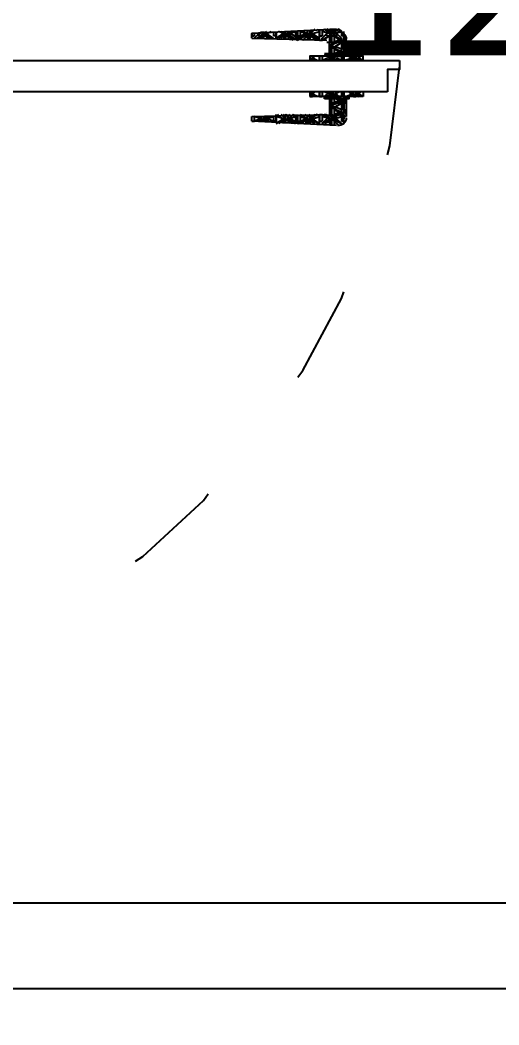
# Model space of a CAD drawing. Header units: centimetres. Extents: x -135 to 4099, y -1176 to 1044.
# Drawn here: x 2595.3 to 2651.1, y -4.2 to 112.9 of the extents above; entities that cross this region are included whole.
import ezdxf

# ---------------------------------------------------------------- set-up
doc = ezdxf.new("R2010")
doc.units = ezdxf.units.CM
for name, color, linetype in [('IC_KAPILAR', 7, 'Continuous'), ('MONTAJ_OZEL_PANO', 6, 'Continuous'), ('MONTAJ_STANDART', 7, 'Continuous'), ('OLCULER', 7, 'Continuous'), ('PENCERE', 10, 'Continuous')]:
    doc.layers.add(name, color=color, linetype=linetype)
doc.styles.add('PORTMAN', font='DejaVuSans.ttf')
doc.styles.get("Standard").update_dxf_attribs({"font": 'DejaVuSans.ttf'})
doc.dimstyles.new('PORTMAN', dxfattribs={"dimtxt": 14, "dimasz": 9, "dimexe": 6, "dimexo": 5, "dimgap": 4, "dimtad": 1, "dimtxsty": 'PORTMAN', "dimblk": 'ARCHTICK', "dimcen": 2.5, "dimazin": 3, "dimtfac": 0.5, "dimtmove": 2, "dimatfit": 3})

# ---------------------------------------------------------------- blocks, each defined once
blk = doc.blocks.new('kaynak-pencere-120180')
at = {"layer": 'PENCERE', "color": 1}
for p, q in [((53839.87, 6703.82), (53839.87, 6713.82)), ((53959.87, 6703.82), (53959.87, 6713.82)), ((53845.87, 6711.82), (53953.87, 6711.82)), ((53845.87, 6705.82), (53953.87, 6705.82))]:
    blk.add_line(p, q, dxfattribs=at)
for points in [[(53839.87, 6705.82), (53845.87, 6705.82), (53839.87, 6711.82), (53845.87, 6711.82)], [(53959.87, 6705.82), (53953.87, 6705.82), (53959.87, 6711.82), (53953.87, 6711.82)]]:
    blk.add_solid(points, dxfattribs=at)
at = {"layer": 'PENCERE', "color": 0, "lineweight": 25}
blk.add_text('120/180', height=15.217, dxfattribs=at).set_placement((53854.7, 6686.34))
blk = doc.blocks.new('BOM_P02_PENCERE_1200x1800')
at = {"layer": 'PENCERE'}
blk.add_blockref('kaynak-pencere-120180', (0, 0), dxfattribs=at)
blk = doc.blocks.new('BOM_D03_1255p0_DIS_P02')
at = {"layer": 'PENCERE', "rotation": 270}
blk.add_blockref('BOM_P02_PENCERE_1200x1800', (-6703.823, 53962.624), dxfattribs=at)
blk = doc.blocks.new('MNT_BOM_D03_1255p0_DIS_P02')
blk.add_blockref('BOM_D03_1255p0_DIS_P02', (0, 0))
blk = doc.blocks.new('kaynak-dis-kapi')
at = {"color": 133, "linetype": 'Continuous', "lineweight": 25, "true_color": 0x6ec1dd}
for p, q in [((54378.49, 7078.5), (54378.49, 7162.8)), ((54374.54, 7161.39), (54374.54, 7079.91)), ((54373.98, 7158.57), (54374.26, 7158.01)), ((54373.98, 7158.57), (54373.98, 7152.37)), ((54374.54, 7158.57), (54373.98, 7158.57)), ((54373.98, 7158.01), (54373.98, 7158.01)), ((54373.98, 7158.01), (54374.26, 7158.01)), ((54374.26, 7158.01), (54374.54, 7158.29)), ((54374.54, 7158.01), (54374.26, 7157.73)), ((54374.26, 7157.73), (54374.26, 7158.01)), ((54378.49, 7158.57), (54378.77, 7158.01)), ((54378.49, 7158.01), (54378.49, 7157.73)), ((54378.49, 7158.01), (54378.77, 7158.01)), ((54378.77, 7158.01), (54379.05, 7158.29)), ((54378.77, 7157.73), (54378.77, 7158.01)), ((54371.44, 7156.6), (54371.44, 7156.32)), ((54371.44, 7156.6), (54371.44, 7156.32)), ((54373.69, 7156.6), (54371.44, 7156.6)), ((54372, 7156.32), (54371.72, 7156.6)), ((54372, 7156.32), (54372, 7156.6)), ((54372.29, 7156.32), (54372.29, 7156.6)), ((54373.13, 7156.6), (54373.13, 7156.32)), ((54373.13, 7156.6), (54373.13, 7156.32)), ((54373.41, 7156.32), (54373.41, 7156.6)), ((54373.41, 7156.32), (54373.41, 7156.6)), ((54373.69, 7156.88), (54373.69, 7156.88)), ((54373.69, 7156.32), (54373.98, 7156.6)), ((54373.98, 7157.45), (54373.98, 7157.73)), ((54373.98, 7157.73), (54373.98, 7157.73)), ((54373.98, 7157.45), (54373.98, 7157.45)), ((54374.26, 7157.45), (54373.98, 7156.88)), ((54373.98, 7157.45), (54373.98, 7157.45)), ((54373.98, 7157.45), (54373.98, 7157.45)), ((54373.98, 7157.16), (54373.98, 7157.16)), ((54373.98, 7157.16), (54374.26, 7157.16)), ((54373.98, 7156.6), (54374.26, 7157.16)), ((54374.26, 7157.73), (54374.54, 7157.73)), ((54374.26, 7157.45), (54374.54, 7157.45)), ((54374.26, 7157.45), (54374.26, 7157.16)), ((54374.26, 7157.45), (54374.54, 7157.45)), ((54374.26, 7157.16), (54374.54, 7156.88)), ((54378.77, 7157.45), (54378.49, 7157.73)), ((54378.49, 7157.73), (54378.49, 7157.73)), ((54378.77, 7157.45), (54378.49, 7156.88)), ((54378.77, 7157.45), (54378.49, 7157.45)), ((54378.49, 7157.16), (54378.49, 7157.45)), ((54378.49, 7157.45), (54378.49, 7157.45)), ((54378.49, 7157.16), (54378.77, 7157.16)), ((54378.49, 7156.32), (54378.77, 7157.16)), ((54379.05, 7157.73), (54378.77, 7157.73)), ((54378.77, 7157.73), (54379.05, 7157.73)), ((54378.77, 7157.45), (54378.77, 7157.16)), ((54378.77, 7157.45), (54379.05, 7157.45)), ((54378.77, 7157.16), (54379.05, 7156.88)), ((54379.33, 7156.88), (54379.05, 7156.88)), ((54379.05, 7156.88), (54379.05, 7156.32)), ((54379.33, 7156.6), (54379.05, 7156.32)), ((54379.33, 7156.88), (54379.33, 7154.06)), ((54379.62, 7156.32), (54379.33, 7156.6)), ((54379.33, 7156.6), (54381.31, 7156.6)), ((54379.62, 7156.32), (54379.62, 7156.6)), ((54379.9, 7156.32), (54379.9, 7156.6)), ((54380.74, 7156.6), (54380.74, 7156.32)), ((54380.74, 7156.6), (54380.74, 7156.32)), ((54381.03, 7156.32), (54381.03, 7156.6)), ((54381.03, 7156.32), (54381.03, 7156.6)), ((54381.31, 7156.32), (54381.59, 7156.6)), ((54370.31, 7155.75), (54370.88, 7155.19)), ((54370.31, 7155.47), (54370.88, 7145.6)), ((54370.59, 7156.32), (54371.72, 7156.32)), ((54370.59, 7156.04), (54370.59, 7156.04)), ((54370.59, 7156.04), (54371.16, 7155.47)), ((54370.88, 7156.32), (54370.88, 7156.32)), ((54370.88, 7156.32), (54370.88, 7156.04)), ((54371.72, 7156.04), (54370.88, 7156.04)), ((54370.88, 7155.47), (54370.88, 7155.19)), ((54370.88, 7155.47), (54371.16, 7155.47)), ((54371.72, 7156.32), (54371.16, 7156.32)), ((54371.16, 7155.19), (54371.44, 7156.04)), ((54371.72, 7155.75), (54371.44, 7156.04)), ((54371.44, 7154.91), (54372, 7155.75)), ((54371.72, 7156.32), (54371.72, 7156.32)), ((54371.72, 7156.32), (54371.72, 7156.04)), ((54371.72, 7155.75), (54372, 7155.75)), ((54372, 7156.32), (54372.29, 7156.32)), ((54372.57, 7154.91), (54372, 7156.04)), ((54372, 7156.04), (54372, 7155.75)), ((54372, 7156.04), (54372.29, 7156.04)), ((54372, 7155.75), (54372.29, 7155.19)), ((54372.57, 7156.32), (54372.29, 7156.32)), ((54372.57, 7156.32), (54372.29, 7156.04)), ((54373.13, 7156.32), (54372.29, 7156.32)), ((54373.13, 7156.04), (54372.29, 7156.04)), ((54372.29, 7156.04), (54372.57, 7155.47)), ((54372.57, 7155.47), (54372.29, 7155.19)), ((54372.57, 7155.19), (54373.13, 7156.04)), ((54372.57, 7155.47), (54372.57, 7155.47)), ((54373.41, 7156.32), (54373.13, 7156.32)), ((54373.41, 7156.32), (54373.13, 7156.04)), ((54373.13, 7155.75), (54373.13, 7156.04)), ((54373.13, 7155.75), (54373.41, 7155.75)), ((54373.13, 7154.91), (54373.41, 7155.75)), ((54373.41, 7156.32), (54373.69, 7156.32)), ((54373.69, 7156.04), (54373.41, 7156.04)), ((54373.41, 7156.04), (54373.41, 7155.75)), ((54373.41, 7156.04), (54373.69, 7156.04)), ((54373.41, 7155.75), (54373.69, 7155.47)), ((54373.69, 7156.32), (54373.98, 7156.32)), ((54373.69, 7156.32), (54373.69, 7156.32)), ((54373.98, 7155.47), (54373.69, 7156.04)), ((54373.69, 7156.04), (54373.69, 7156.04)), ((54373.69, 7155.47), (54373.98, 7155.19)), ((54373.98, 7156.32), (54374.54, 7156.32)), ((54373.98, 7156.32), (54373.98, 7156.32)), ((54373.98, 7156.32), (54373.98, 7156.04)), ((54373.98, 7156.32), (54373.98, 7156.32)), ((54374.54, 7156.32), (54373.98, 7156.32)), ((54373.98, 7156.04), (54373.98, 7156.04)), ((54373.98, 7156.04), (54373.98, 7156.04)), ((54374.54, 7156.04), (54373.98, 7156.04)), ((54373.98, 7155.47), (54373.98, 7155.19)), ((54373.98, 7155.47), (54374.26, 7155.47)), ((54374.26, 7155.19), (54374.54, 7155.75)), ((54378.49, 7156.32), (54379.05, 7156.32)), ((54378.49, 7156.32), (54378.49, 7156.32)), ((54378.49, 7156.32), (54378.49, 7156.04)), ((54379.05, 7156.32), (54378.49, 7156.32)), ((54379.05, 7156.04), (54378.49, 7156.04)), ((54378.49, 7156.04), (54378.77, 7155.47)), ((54378.49, 7155.47), (54378.49, 7155.19)), ((54378.49, 7155.47), (54378.77, 7155.47)), ((54379.05, 7156.32), (54379.33, 7156.32)), ((54379.33, 7156.32), (54379.05, 7156.32)), ((54379.33, 7156.04), (54379.05, 7156.04)), ((54379.33, 7156.32), (54379.33, 7156.32)), ((54379.33, 7156.32), (54379.33, 7156.32)), ((54379.33, 7156.32), (54379.33, 7156.04)), ((54379.33, 7156.32), (54379.33, 7156.32)), ((54379.33, 7156.04), (54379.33, 7156.04)), ((54379.33, 7155.75), (54379.62, 7155.75)), ((54379.33, 7155.19), (54379.62, 7155.75)), ((54379.62, 7156.32), (54379.9, 7156.32)), ((54380.18, 7154.91), (54379.62, 7156.04)), ((54379.62, 7156.04), (54379.62, 7155.75)), ((54379.62, 7156.04), (54379.9, 7156.04)), ((54379.62, 7155.75), (54379.9, 7155.19)), ((54380.18, 7156.32), (54379.9, 7156.32)), ((54380.18, 7156.32), (54379.9, 7156.04)), ((54380.74, 7156.32), (54379.9, 7156.32)), ((54380.74, 7156.04), (54379.9, 7156.04)), ((54379.9, 7156.04), (54380.18, 7155.47)), ((54380.18, 7155.47), (54379.9, 7155.19)), ((54380.18, 7155.19), (54380.74, 7156.04)), ((54380.18, 7155.47), (54380.18, 7155.47)), ((54381.03, 7156.32), (54380.74, 7156.32)), ((54381.03, 7156.32), (54380.74, 7156.04)), ((54380.74, 7155.75), (54380.74, 7156.04)), ((54380.74, 7155.75), (54381.03, 7155.75)), ((54380.74, 7154.91), (54381.03, 7155.75)), ((54381.03, 7156.32), (54381.31, 7156.32)), ((54381.03, 7156.04), (54381.03, 7155.75)), ((54381.03, 7156.04), (54381.31, 7156.04)), ((54381.03, 7155.75), (54381.59, 7155.19)), ((54381.31, 7156.04), (54381.87, 7155.47)), ((54381.59, 7156.32), (54381.59, 7156.32)), ((54381.59, 7156.32), (54381.59, 7156.04)), ((54381.59, 7156.32), (54381.59, 7156.32)), ((54382.15, 7156.04), (54381.59, 7156.04)), ((54381.59, 7155.47), (54381.59, 7155.19)), ((54381.59, 7155.47), (54381.87, 7155.47)), ((54381.87, 7155.19), (54382.15, 7156.04)), ((54382.44, 7155.75), (54382.15, 7156.04)), ((54382.15, 7154.91), (54382.44, 7155.47)), ((54382.44, 7155.75), (54382.44, 7155.75)), ((54370.88, 7155.19), (54370.31, 7155.19)), ((54370.88, 7154.63), (54370.31, 7154.63)), ((54370.59, 7154.06), (54370.88, 7154.63)), ((54370.59, 7153.78), (54371.16, 7154.34)), ((54371.16, 7154.91), (54370.88, 7155.19)), ((54371.16, 7154.91), (54370.88, 7154.63)), ((54370.88, 7154.34), (54370.88, 7154.63)), ((54370.88, 7154.34), (54371.16, 7154.34)), ((54371.16, 7154.91), (54371.16, 7155.19)), ((54371.16, 7154.91), (54371.44, 7154.91)), ((54371.16, 7154.91), (54371.16, 7154.63)), ((54371.16, 7154.91), (54371.44, 7154.91)), ((54371.16, 7154.63), (54371.44, 7153.78)), ((54371.72, 7154.91), (54371.44, 7155.19)), ((54372.57, 7155.19), (54371.44, 7155.19)), ((54371.72, 7154.91), (54371.44, 7154.63)), ((54371.44, 7154.91), (54371.72, 7154.06)), ((54372.57, 7154.63), (54371.44, 7154.63)), ((54371.44, 7145.6), (54371.72, 7154.34)), ((54373.69, 7154.63), (54372, 7154.63)), ((54372, 7154.34), (54372, 7154.34)), ((54372.57, 7154.63), (54372.29, 7154.63)), ((54372.29, 7154.63), (54372.29, 7154.63)), ((54372.57, 7154.91), (54372.57, 7155.19)), ((54372.85, 7154.91), (54372.57, 7155.19)), ((54372.57, 7154.91), (54372.57, 7154.63)), ((54372.57, 7154.91), (54372.57, 7154.63)), ((54372.85, 7154.91), (54372.57, 7154.63)), ((54372.57, 7154.63), (54372.57, 7154.63)), ((54372.85, 7154.63), (54372.85, 7154.91)), ((54372.85, 7154.91), (54373.13, 7154.91)), ((54372.85, 7154.91), (54373.13, 7154.91)), ((54373.13, 7154.91), (54373.13, 7155.19)), ((54373.69, 7155.19), (54373.13, 7155.19)), ((54373.13, 7154.91), (54373.13, 7154.63)), ((54373.13, 7154.91), (54373.13, 7154.63)), ((54373.69, 7154.63), (54373.13, 7154.63)), ((54373.98, 7155.19), (54373.69, 7155.19)), ((54373.69, 7154.91), (54373.98, 7154.91)), ((54373.98, 7154.63), (54373.69, 7154.63)), ((54373.69, 7154.34), (54373.98, 7154.63)), ((54373.98, 7154.34), (54373.69, 7154.06)), ((54373.98, 7154.91), (54373.98, 7155.19)), ((54373.98, 7155.19), (54373.98, 7155.19)), ((54373.98, 7155.19), (54373.98, 7155.19)), ((54373.98, 7154.91), (54373.98, 7154.91)), ((54373.98, 7154.91), (54373.98, 7154.63)), ((54373.98, 7154.34), (54373.98, 7154.63)), ((54373.98, 7154.63), (54373.98, 7154.63)), ((54373.98, 7154.63), (54373.98, 7154.63)), ((54373.98, 7154.34), (54374.26, 7154.34)), ((54373.98, 7154.06), (54374.26, 7154.34)), ((54374.26, 7154.91), (54374.26, 7155.19)), ((54374.26, 7154.91), (54374.54, 7154.91)), ((54374.26, 7154.91), (54374.54, 7154.91)), ((54374.26, 7154.91), (54374.26, 7154.63)), ((54374.26, 7154.91), (54374.54, 7154.91)), ((54374.26, 7154.63), (54374.54, 7154.06)), ((54378.77, 7154.91), (54378.49, 7155.19)), ((54378.49, 7155.19), (54378.49, 7155.19)), ((54378.77, 7154.91), (54378.49, 7154.63)), ((54378.49, 7154.34), (54378.49, 7154.63)), ((54378.49, 7154.63), (54378.49, 7154.63)), ((54378.49, 7154.34), (54378.77, 7154.34)), ((54378.49, 7153.78), (54378.77, 7154.34)), ((54378.77, 7154.91), (54378.77, 7155.19)), ((54378.77, 7154.91), (54379.05, 7154.91)), ((54378.77, 7154.91), (54378.77, 7154.63)), ((54378.77, 7154.91), (54379.05, 7154.91)), ((54378.77, 7154.63), (54379.05, 7154.34)), ((54379.33, 7154.91), (54379.05, 7155.19)), ((54379.33, 7155.19), (54379.05, 7155.19)), ((54379.05, 7154.91), (54379.33, 7155.19)), ((54379.05, 7154.91), (54379.33, 7154.91)), ((54379.05, 7154.91), (54379.05, 7154.91)), ((54379.05, 7154.91), (54379.05, 7154.91)), ((54379.05, 7154.91), (54379.33, 7154.63)), ((54379.33, 7154.63), (54379.05, 7154.63)), ((54379.33, 7154.63), (54379.05, 7154.63)), ((54379.05, 7154.34), (54379.05, 7154.06)), ((54380.18, 7155.19), (54379.33, 7155.19)), ((54379.33, 7154.91), (54379.33, 7154.63)), ((54380.18, 7154.63), (54379.33, 7154.63)), ((54379.33, 7154.63), (54380.74, 7154.63)), ((54380.18, 7154.63), (54379.9, 7154.63)), ((54379.9, 7154.63), (54379.9, 7154.63)), ((54380.18, 7154.91), (54380.18, 7155.19)), ((54380.46, 7154.91), (54380.18, 7155.19)), ((54380.18, 7154.91), (54380.18, 7154.63)), ((54380.18, 7154.91), (54380.18, 7154.63)), ((54380.46, 7154.91), (54380.18, 7154.63)), ((54380.18, 7154.63), (54380.18, 7154.63)), ((54380.46, 7154.63), (54380.46, 7154.91)), ((54380.46, 7154.91), (54380.74, 7154.91)), ((54380.46, 7154.91), (54380.74, 7154.91)), ((54380.74, 7154.91), (54380.74, 7155.19)), ((54381.59, 7155.19), (54380.74, 7155.19)), ((54380.74, 7154.91), (54380.74, 7154.63)), ((54380.74, 7154.91), (54380.74, 7154.34)), ((54381.59, 7154.63), (54380.74, 7154.63)), ((54380.74, 7154.34), (54380.74, 7154.34)), ((54381.03, 7153.78), (54381.59, 7154.63)), ((54381.31, 7145.6), (54381.03, 7154.34)), ((54381.31, 7153.78), (54381.87, 7154.34)), ((54381.59, 7154.91), (54381.59, 7155.19)), ((54381.59, 7154.91), (54381.59, 7154.63)), ((54381.59, 7154.34), (54381.59, 7154.63)), ((54381.59, 7154.34), (54381.87, 7154.34)), ((54381.87, 7154.91), (54381.87, 7155.19)), ((54381.87, 7154.91), (54382.44, 7154.91)), ((54381.87, 7154.91), (54382.15, 7154.91)), ((54381.87, 7154.91), (54381.87, 7154.63)), ((54381.87, 7154.91), (54382.15, 7154.91)), ((54381.87, 7154.63), (54382.15, 7153.78)), ((54382.44, 7154.91), (54382.15, 7155.19)), ((54382.44, 7155.19), (54382.15, 7155.19)), ((54382.44, 7154.91), (54382.15, 7154.63)), ((54382.15, 7154.91), (54382.44, 7154.34)), ((54382.44, 7154.63), (54382.15, 7154.63)), ((54370.59, 7153.78), (54370.59, 7153.78)), ((54371.16, 7152.37), (54370.59, 7153.5)), ((54370.59, 7153.5), (54371.72, 7153.5)), ((54370.59, 7153.5), (54370.59, 7153.5)), ((54370.59, 7153.5), (54371.16, 7152.65)), ((54370.88, 7153.5), (54370.88, 7153.78)), ((54371.72, 7153.78), (54370.88, 7153.78)), ((54370.88, 7153.5), (54370.88, 7153.5)), ((54371.72, 7153.5), (54370.88, 7153.5)), ((54371.16, 7152.65), (54371.44, 7153.5)), ((54371.72, 7154.06), (54371.44, 7153.78)), ((54371.72, 7153.22), (54371.44, 7153.5)), ((54371.72, 7154.06), (54371.72, 7154.06)), ((54371.72, 7153.5), (54371.72, 7153.78)), ((54371.72, 7153.5), (54371.72, 7153.5)), ((54371.72, 7153.22), (54371.72, 7153.22)), ((54373.69, 7154.06), (54373.98, 7154.06)), ((54373.69, 7154.06), (54373.69, 7154.06)), ((54373.98, 7153.5), (54373.98, 7153.78)), ((54374.54, 7153.78), (54373.98, 7153.78)), ((54373.98, 7153.5), (54374.54, 7153.5)), ((54373.98, 7153.5), (54373.98, 7153.5)), ((54374.54, 7153.5), (54373.98, 7153.5)), ((54373.98, 7153.22), (54374.26, 7152.65)), ((54378.49, 7153.5), (54378.49, 7153.78)), ((54379.05, 7153.78), (54378.49, 7153.78)), ((54378.49, 7153.5), (54379.05, 7153.5)), ((54378.49, 7153.5), (54378.49, 7153.5)), ((54379.05, 7153.5), (54378.49, 7153.5)), ((54378.49, 7153.22), (54378.77, 7152.65)), ((54381.03, 7154.06), (54381.03, 7154.06)), ((54381.03, 7154.06), (54381.03, 7154.06)), ((54381.03, 7153.78), (54381.03, 7153.78)), ((54381.03, 7153.78), (54381.31, 7153.78)), ((54381.03, 7153.5), (54382.44, 7153.5)), ((54381.03, 7153.5), (54381.03, 7153.5)), ((54381.03, 7153.5), (54381.03, 7153.22)), ((54381.03, 7153.5), (54381.31, 7153.5)), ((54381.03, 7153.22), (54381.03, 7153.22)), ((54381.03, 7153.22), (54381.03, 7153.22)), ((54381.03, 7153.22), (54381.59, 7152.37)), ((54381.31, 7153.5), (54381.87, 7152.65)), ((54381.59, 7153.5), (54381.59, 7153.78)), ((54382.44, 7153.78), (54381.59, 7153.78)), ((54381.59, 7153.5), (54381.59, 7153.5)), ((54382.44, 7153.5), (54381.59, 7153.5)), ((54381.87, 7152.65), (54382.15, 7153.5)), ((54382.44, 7154.06), (54382.15, 7153.78)), ((54382.44, 7153.22), (54382.15, 7153.5)), ((54382.44, 7154.06), (54382.44, 7154.06)), ((54370.59, 7152.94), (54370.88, 7152.37)), ((54370.88, 7152.37), (54370.59, 7152.37)), ((54370.88, 7152.09), (54370.59, 7152.09)), ((54370.59, 7151.81), (54370.88, 7152.09)), ((54370.88, 7152.65), (54370.88, 7152.37)), ((54370.88, 7152.65), (54371.16, 7152.65)), ((54371.16, 7152.37), (54370.88, 7152.37)), ((54371.16, 7152.37), (54370.88, 7152.09)), ((54370.88, 7151.81), (54370.88, 7152.09)), ((54371.16, 7152.37), (54371.16, 7152.65)), ((54371.16, 7152.37), (54371.44, 7152.37)), ((54371.72, 7151.24), (54371.16, 7152.09)), ((54371.16, 7152.09), (54371.16, 7151.81)), ((54371.16, 7152.09), (54371.44, 7152.09)), ((54371.44, 7152.37), (54371.72, 7152.94)), ((54371.72, 7152.37), (54371.44, 7152.37)), ((54371.72, 7152.37), (54371.44, 7152.09)), ((54371.72, 7152.37), (54371.44, 7152.37)), ((54371.72, 7152.09), (54371.44, 7152.09)), ((54371.44, 7152.09), (54371.72, 7151.81)), ((54373.98, 7152.37), (54373.98, 7152.65)), ((54373.98, 7152.65), (54373.98, 7152.65)), ((54373.98, 7152.65), (54374.26, 7152.65)), ((54374.54, 7152.37), (54373.98, 7152.37)), ((54374.26, 7152.65), (54374.54, 7152.94)), ((54374.54, 7152.65), (54374.26, 7152.37)), ((54374.26, 7152.37), (54374.26, 7152.65)), ((54378.77, 7152.37), (54378.49, 7152.94)), ((54378.49, 7152.65), (54378.49, 7152.37)), ((54378.49, 7152.65), (54378.77, 7152.65)), ((54378.77, 7152.65), (54379.05, 7152.94)), ((54378.77, 7152.37), (54378.77, 7152.65)), ((54381.03, 7152.37), (54381.59, 7152.37)), ((54381.59, 7152.37), (54381.03, 7152.37)), ((54381.59, 7152.09), (54381.03, 7152.09)), ((54381.03, 7151.53), (54381.59, 7152.09)), ((54381.59, 7152.65), (54381.59, 7152.37)), ((54381.59, 7152.65), (54381.87, 7152.65)), ((54381.59, 7152.37), (54381.59, 7152.37)), ((54381.59, 7152.37), (54381.59, 7152.09)), ((54381.59, 7151.81), (54381.59, 7152.09)), ((54381.87, 7152.37), (54381.87, 7152.65)), ((54381.87, 7152.37), (54382.15, 7152.37)), ((54381.87, 7152.37), (54382.15, 7152.37)), ((54382.15, 7151.53), (54381.87, 7152.09)), ((54381.87, 7152.09), (54381.87, 7151.81)), ((54381.87, 7152.09), (54382.15, 7152.09)), ((54382.15, 7152.37), (54382.15, 7152.65)), ((54382.15, 7152.37), (54382.15, 7152.37)), ((54382.15, 7152.37), (54382.15, 7152.37)), ((54382.15, 7152.09), (54382.15, 7152.09)), ((54382.15, 7152.09), (54382.15, 7152.09)), ((54382.15, 7152.09), (54382.15, 7152.09)), ((54370.59, 7150.96), (54371.16, 7151.81)), ((54370.59, 7150.96), (54371.72, 7150.96)), ((54370.59, 7150.96), (54370.59, 7150.96)), ((54370.59, 7150.96), (54370.59, 7150.96)), ((54370.59, 7150.96), (54371.16, 7150.12)), ((54370.88, 7151.81), (54371.16, 7151.81)), ((54370.88, 7150.96), (54370.88, 7151.24)), ((54371.72, 7151.24), (54370.88, 7151.24)), ((54370.88, 7150.96), (54370.88, 7150.68)), ((54371.16, 7151.81), (54371.44, 7151.24)), ((54371.72, 7151.24), (54371.44, 7151.24)), ((54371.72, 7151.24), (54371.72, 7151.24)), ((54371.72, 7151.24), (54371.72, 7151.24)), ((54381.03, 7150.96), (54382.15, 7150.96)), ((54381.03, 7150.96), (54381.03, 7150.96)), ((54381.03, 7150.96), (54381.31, 7150.96)), ((54381.03, 7150.96), (54381.03, 7150.96)), ((54381.03, 7150.96), (54381.31, 7150.96)), ((54381.31, 7150.96), (54381.87, 7151.81)), ((54381.31, 7150.96), (54381.87, 7150.12)), ((54381.59, 7151.81), (54381.87, 7151.81)), ((54381.59, 7150.96), (54381.59, 7151.24)), ((54382.15, 7151.24), (54381.59, 7151.24)), ((54381.59, 7150.96), (54381.59, 7150.68)), ((54381.87, 7151.81), (54382.15, 7151.24)), ((54370.59, 7150.12), (54370.88, 7149.83)), ((54370.88, 7149.83), (54370.59, 7149.83)), ((54371.16, 7149.55), (54370.59, 7148.71)), ((54371.72, 7150.68), (54370.88, 7150.68)), ((54370.88, 7150.12), (54370.88, 7149.83)), ((54370.88, 7150.12), (54371.16, 7150.12)), ((54371.16, 7149.55), (54370.88, 7149.83)), ((54371.16, 7149.55), (54370.88, 7149.27)), ((54371.16, 7149.83), (54371.44, 7150.68)), ((54371.72, 7150.4), (54371.16, 7149.83)), ((54371.16, 7149.83), (54371.16, 7149.83)), ((54371.16, 7149.83), (54371.44, 7149.83)), ((54371.16, 7149.55), (54371.16, 7149.27)), ((54371.16, 7149.55), (54371.44, 7149.55)), ((54371.72, 7150.4), (54371.44, 7150.68)), ((54371.44, 7149.83), (54371.72, 7150.12)), ((54371.72, 7149.55), (54371.44, 7149.83)), ((54371.72, 7149.83), (54371.44, 7149.83)), ((54371.72, 7149.55), (54371.44, 7149.27)), ((54371.44, 7149.55), (54371.72, 7149.27)), ((54371.72, 7150.68), (54371.72, 7150.68)), ((54381.03, 7150.4), (54381.59, 7149.83)), ((54381.59, 7149.83), (54381.31, 7149.83)), ((54381.31, 7149.55), (54381.59, 7149.55)), ((54381.87, 7149.55), (54381.31, 7148.71)), ((54382.15, 7150.68), (54381.59, 7150.68)), ((54381.59, 7150.12), (54381.59, 7149.83)), ((54381.59, 7150.12), (54381.87, 7150.12)), ((54381.59, 7149.55), (54381.59, 7149.83)), ((54381.59, 7149.55), (54381.59, 7149.27)), ((54381.87, 7149.83), (54382.15, 7150.68)), ((54382.15, 7150.12), (54381.87, 7149.83)), ((54381.87, 7149.83), (54381.87, 7149.83)), ((54381.87, 7149.83), (54382.15, 7149.83)), ((54381.87, 7149.55), (54382.15, 7149.55)), ((54381.87, 7149.55), (54381.87, 7149.27)), ((54381.87, 7149.55), (54382.15, 7149.55)), ((54370.88, 7149.27), (54370.59, 7149.27)), ((54370.59, 7149.27), (54370.88, 7149.27)), ((54370.59, 7148.42), (54371.16, 7149.27)), ((54370.88, 7149.27), (54370.88, 7149.27)), ((54370.88, 7149.27), (54371.16, 7149.27)), ((54370.88, 7148.42), (54371.72, 7148.42)), ((54370.88, 7148.42), (54370.88, 7148.42)), ((54370.88, 7148.42), (54370.88, 7148.14)), ((54371.72, 7148.42), (54370.88, 7148.42)), ((54371.16, 7149.27), (54371.44, 7148.42)), ((54371.72, 7149.27), (54371.44, 7149.27)), ((54371.72, 7148.71), (54371.44, 7148.42)), ((54381.59, 7149.27), (54381.31, 7149.27)), ((54381.31, 7148.99), (54381.59, 7149.27)), ((54381.31, 7148.42), (54381.87, 7149.27)), ((54381.31, 7148.42), (54382.15, 7148.42)), ((54381.31, 7148.42), (54381.31, 7148.42)), ((54381.59, 7149.27), (54381.59, 7149.27)), ((54381.59, 7149.27), (54381.87, 7149.27)), ((54381.59, 7148.42), (54381.59, 7148.42)), ((54381.59, 7148.42), (54381.59, 7148.14)), ((54382.15, 7148.42), (54381.59, 7148.42)), ((54381.87, 7149.27), (54382.15, 7148.71)), ((54371.44, 7148.14), (54370.88, 7148.14)), ((54370.88, 7148.14), (54371.16, 7147.3)), ((54371.16, 7147.01), (54370.88, 7147.58)), ((54371.16, 7147.01), (54370.88, 7147.3)), ((54370.88, 7147.3), (54370.88, 7147.3)), ((54370.88, 7147.3), (54371.16, 7147.3)), ((54370.88, 7147.3), (54370.88, 7147.3)), ((54370.88, 7147.3), (54370.88, 7147.3)), ((54371.16, 7147.3), (54371.44, 7148.14)), ((54371.16, 7147.01), (54371.16, 7147.3)), ((54371.44, 7148.14), (54371.44, 7148.14)), ((54371.44, 7147.01), (54371.44, 7147.3)), ((54381.31, 7148.14), (54381.31, 7148.14)), ((54381.31, 7148.14), (54381.87, 7147.3)), ((54381.87, 7147.01), (54381.31, 7147.86)), ((54381.31, 7147.58), (54381.59, 7147.3)), ((54381.59, 7147.3), (54381.31, 7147.3)), ((54382.15, 7148.14), (54381.59, 7148.14)), ((54381.59, 7147.01), (54381.59, 7147.3)), ((54381.59, 7147.3), (54381.59, 7147.3)), ((54381.59, 7147.3), (54381.87, 7147.3)), ((54381.87, 7147.3), (54382.15, 7147.86)), ((54381.87, 7147.01), (54381.87, 7147.3)), ((54371.16, 7147.01), (54370.88, 7146.73)), ((54370.88, 7146.73), (54370.88, 7146.73)), ((54370.88, 7145.89), (54371.16, 7146.45)), ((54371.16, 7147.01), (54371.44, 7147.01)), ((54371.44, 7146.45), (54371.16, 7146.73)), ((54371.16, 7146.73), (54371.16, 7146.73)), ((54371.16, 7146.73), (54371.44, 7146.73)), ((54371.16, 7146.73), (54371.44, 7145.89)), ((54371.44, 7146.73), (54371.44, 7146.73)), ((54381.31, 7147.01), (54381.59, 7147.01)), ((54381.59, 7146.73), (54381.31, 7146.73)), ((54381.31, 7146.45), (54381.59, 7146.73)), ((54381.31, 7145.89), (54381.87, 7146.45)), ((54381.59, 7147.01), (54381.59, 7146.73)), ((54381.59, 7146.45), (54381.59, 7146.73)), ((54381.59, 7146.45), (54381.87, 7146.45)), ((54381.87, 7147.01), (54382.15, 7147.01)), ((54381.87, 7147.01), (54382.15, 7147.01)), ((54382.15, 7146.73), (54381.87, 7146.73)), ((54381.87, 7146.73), (54381.87, 7146.73)), ((54381.87, 7146.73), (54382.15, 7146.73)), ((54381.87, 7146.73), (54381.87, 7146.17)), ((54370.88, 7145.6), (54370.88, 7145.89)), ((54371.44, 7145.89), (54370.88, 7145.89)), ((54370.88, 7145.6), (54371.44, 7145.6)), ((54370.88, 7145.6), (54370.88, 7145.6)), ((54371.16, 7145.6), (54371.16, 7145.6)), ((54371.16, 7145.6), (54371.16, 7145.6)), ((54371.16, 7145.6), (54371.16, 7145.6)), ((54381.31, 7145.89), (54381.31, 7145.89)), ((54381.31, 7145.6), (54381.87, 7145.6)), ((54381.59, 7145.6), (54381.59, 7145.89)), ((54381.87, 7145.89), (54381.59, 7145.89)), ((54381.59, 7145.6), (54381.59, 7145.6)), ((54381.59, 7145.6), (54381.59, 7145.6)), ((54381.87, 7145.6), (54381.87, 7145.6))]:
    blk.add_line(p, q, dxfattribs=at)
at = {"color": 7, "linetype": 'Continuous', "lineweight": 25}
for points in [[(54366.65, 7161.39), (54367.77, 7161.68), (54377.64, 7162.8)], [(54338.73, 7150.96), (54339.58, 7151.53), (54348.6, 7156.04), (54349.45, 7156.32)], [(54315.62, 7132.07), (54316.18, 7132.92), (54323.23, 7139.97), (54324.07, 7140.53)]]:
    blk.add_lwpolyline(points, dxfattribs=at)
at = {"color": 133, "linetype": 'Continuous', "lineweight": 25, "true_color": 0x6ec1dd}
for points in [[(54378.49, 7162.8), (54377.36, 7162.8), (54377.36, 7161.39), (54374.54, 7161.39)], [(54374.54, 7157.16), (54374.26, 7157.45), (54373.98, 7158.01)], [(54378.49, 7158.57), (54379.05, 7158.57), (54379.05, 7152.37), (54378.49, 7152.37)], [(54379.05, 7157.45), (54378.77, 7157.45), (54378.49, 7158.29)], [(54372, 7156.6), (54372, 7156.32), (54371.16, 7154.91), (54370.59, 7153.78)], [(54373.98, 7156.88), (54373.69, 7156.6), (54373.41, 7156.32), (54372.85, 7154.91)], [(54373.98, 7156.88), (54373.69, 7156.88), (54373.69, 7154.06)], [(54378.49, 7157.45), (54378.77, 7157.45), (54379.05, 7157.45)], [(54379.62, 7156.6), (54379.62, 7156.32), (54379.33, 7155.75)], [(54381.31, 7156.6), (54381.03, 7156.32), (54380.46, 7154.91)], [(54371.72, 7153.78), (54371.16, 7154.91), (54370.59, 7156.04)], [(54372, 7156.32), (54373.41, 7156.32), (54373.69, 7156.32)], [(54374.26, 7155.47), (54373.98, 7155.75), (54373.69, 7156.04)], [(54374.54, 7154.63), (54374.26, 7154.91), (54373.98, 7155.47)], [(54379.33, 7155.75), (54379.05, 7155.19), (54378.77, 7154.91), (54378.49, 7154.34)], [(54379.33, 7154.06), (54379.05, 7154.63), (54378.77, 7154.91), (54378.49, 7155.47)], [(54378.77, 7155.19), (54379.05, 7155.47), (54379.05, 7156.04)], [(54379.33, 7155.75), (54379.33, 7156.04), (54379.05, 7156.04)], [(54379.62, 7156.32), (54381.03, 7156.32), (54382.15, 7156.32)], [(54382.44, 7154.06), (54381.87, 7154.91), (54381.03, 7156.04)], [(54382.44, 7155.75), (54381.87, 7154.91), (54381.03, 7153.78)], [(54382.44, 7155.47), (54381.87, 7145.6), (54381.59, 7145.6)], [(54370.31, 7154.91), (54371.16, 7154.91), (54372.57, 7154.91), (54373.69, 7154.91)], [(54374.54, 7155.19), (54374.26, 7154.91), (54373.98, 7154.34)], [(54378.49, 7154.91), (54378.77, 7154.91), (54379.05, 7154.91)], [(54379.33, 7154.91), (54380.18, 7154.91), (54381.59, 7154.91)], [(54371.72, 7153.22), (54371.16, 7152.37), (54370.59, 7151.24)], [(54381.87, 7152.37), (54381.03, 7153.5), (54381.03, 7153.78)], [(54370.59, 7152.37), (54371.16, 7152.37), (54371.72, 7152.37)], [(54382.44, 7152.94), (54381.87, 7152.37), (54381.03, 7150.96)], [(54382.15, 7148.99), (54381.87, 7149.55), (54381.03, 7150.96)], [(54371.72, 7148.99), (54371.16, 7149.55), (54370.59, 7150.68)], [(54370.59, 7149.55), (54371.16, 7149.55), (54371.72, 7149.55)], [(54371.44, 7147.58), (54371.16, 7147.01), (54370.88, 7146.45)], [(54382.15, 7147.3), (54381.87, 7147.01), (54381.31, 7146.17)], [(54370.88, 7147.01), (54371.16, 7147.01), (54371.44, 7147.01)], [(54370.88, 7146.73), (54370.88, 7146.45), (54371.16, 7146.45)]]:
    blk.add_lwpolyline(points, dxfattribs=at)
for points in [[(54379.05, 7156.88), (54379.05, 7156.88)], [(54379.05, 7154.06), (54379.05, 7154.06)]]:
    blk.add_lwpolyline(points, close=True, dxfattribs=at)
for points in [[(54371.3, 7156.6), (54371.03, 7156.6), (54370.77, 7156.49), (54370.58, 7156.3)], [(54381.88, 7156.3), (54381.69, 7156.49), (54381.44, 7156.6), (54381.17, 7156.6)], [(54370.58, 7156.3), (54370.4, 7156.1), (54370.3, 7155.84), (54370.31, 7155.57)], [(54382.15, 7155.57), (54382.16, 7155.84), (54382.07, 7156.1), (54381.88, 7156.3)]]:
    blk.add_open_spline(points, degree=3, dxfattribs=at)
blk = doc.blocks.new('BOM_K03_DIS_KAPI_ACIKLIK900')
at = {"layer": 'IC_KAPILAR', "xscale": 0.9278350515463918}
blk.add_blockref('kaynak-dis-kapi', (0, 0), dxfattribs=at)
blk = doc.blocks.new('BOM_D17_1162p5_DIS_K02_SOL')
at = {"layer": 'IC_KAPILAR', "xscale": -1}
blk.add_blockref('BOM_K03_DIS_KAPI_ACIKLIK900', (50472.37, -7068.57), dxfattribs=at)
blk = doc.blocks.new('MNT_BOM_D17_1162p5_DIS_K02_SOL')
blk.add_blockref('BOM_D17_1162p5_DIS_K02_SOL', (0, 0))
blk = doc.blocks.new('BOM_V05_VERANDA_ON_3037p5')
at = {"lineweight": 25}
for p, q in [((10, 10), (293.75, 10)), ((0, 0), (303.75, 0))]:
    blk.add_line(p, q, dxfattribs=at)
blk = doc.blocks.new('MNT_BOM_V05_VERANDA_ON_3037p5')
blk.add_blockref('BOM_V05_VERANDA_ON_3037p5', (0, 0))
blk = doc.blocks.new('_ARCHTICK')
at = {"color": 0, "linetype": 'BYBLOCK', "const_width": 0.15}
blk.add_lwpolyline([(-0.5, -0.5), (0.5, 0.5)], dxfattribs=at)

msp = doc.modelspace()

# ---------------------------------------------------------------- block references
at = {"layer": 'MONTAJ_OZEL_PANO', "rotation": 270}
msp.add_blockref('MNT_BOM_D17_1162p5_DIS_K02_SOL', (2545.25, 126.25), dxfattribs=at)
at = {"layer": 'MONTAJ_STANDART', "rotation": 90}
msp.add_blockref('MNT_BOM_D03_1255p0_DIS_P02', (2738.5, 126.25), dxfattribs=at)
at = {"layer": 'MONTAJ_STANDART'}
msp.add_blockref('MNT_BOM_V05_VERANDA_ON_3037p5', (2555.25, 0), dxfattribs=at)

# ---------------------------------------------------------------- dimensions: what is measured, and where the dimension line sits
at = {"layer": 'OLCULER'}
msp.add_linear_dim(base=(2106, -85), p1=(2106, 0), p2=(2859, 0), dimstyle='PORTMAN', override={"dimtxt": 14, "dimasz": 9, "dimexe": 6, "dimexo": 5, "dimdec": 2, "dimzin": 8, "dimdsep": 44}, dxfattribs=at).render()

doc.saveas('drawing.dxf')
